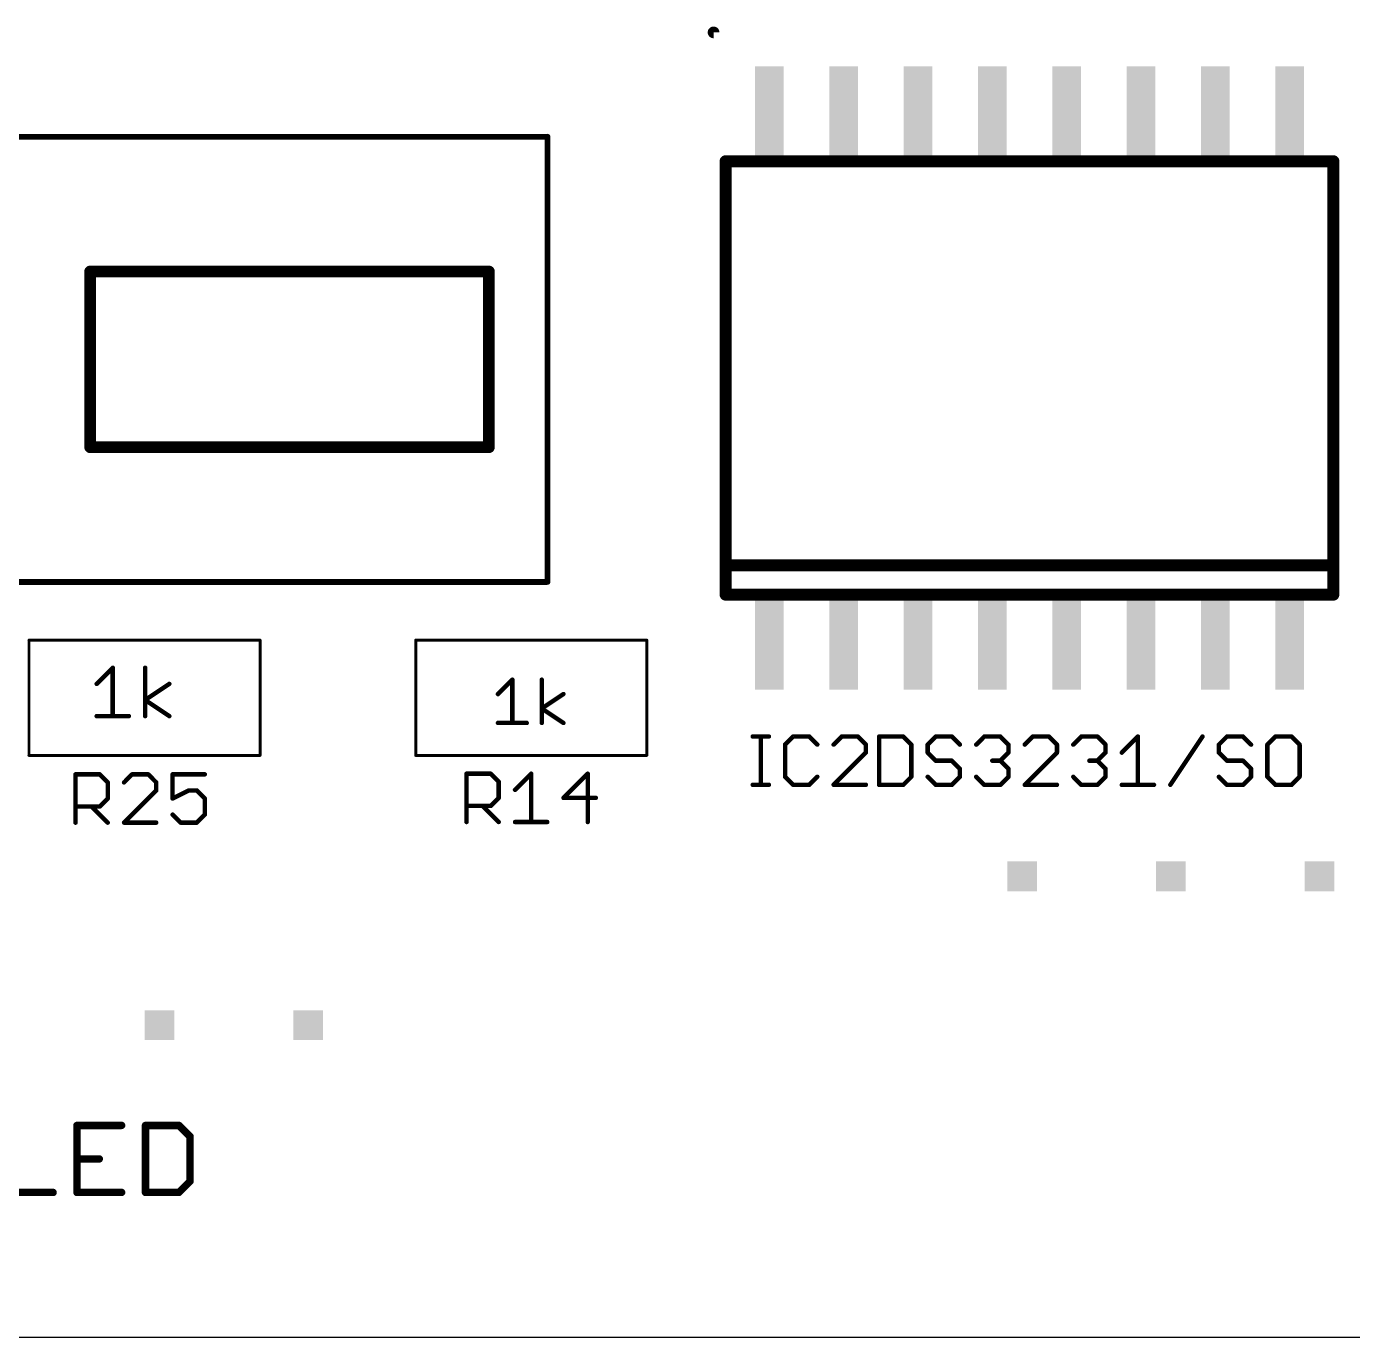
# Model space of a CAD drawing. Extents: x 2 to 123, y -4 to 52.
# Drawn here: x 25.16 to 47.81, y 0 to 22.38 of the extents above; entities that cross this region are included whole.
import ezdxf

# ---------------------------------------------------------------- set-up
doc = ezdxf.new("R2010")
doc.units = 0
doc.header["$MEASUREMENT"] = 0
doc.layers.get('0').update_dxf_attribs({"linetype": 'CONTINUOUS'})
for name, color, linetype in [('20', 53, 'CONTINUOUS'), ('25', 253, 'CONTINUOUS'), ('27', 253, 'CONTINUOUS'), ('39', 12, 'CONTINUOUS'), ('51', 253, 'CONTINUOUS')]:
    doc.layers.add(name, color=color, linetype=linetype)

# ---------------------------------------------------------------- blocks, each defined once
blk = doc.blocks.new('RECT')
blk.add_solid([(-0.5, -0.5), (0.5, -0.5), (-0.5, 0.5), (0.5, 0.5)])

msp = doc.modelspace()

# ---------------------------------------------------------------- linework, layer by layer
at = {"layer": '20'}
msp.add_line((65.024, 0), (3.302, 0), dxfattribs=at)
at = {"layer": '25'}
for points, const_width in [([(37.565, 10.261), (37.84, 10.261)], 0.0762), ([(37.703, 9.437), (37.703, 10.261)], 0.0762), ([(38.255, 10.261), (38.118, 10.123)], 0.0762), ([(38.53, 10.261), (38.255, 10.261)], 0.0762), ([(38.667, 10.123), (38.53, 10.261)], 0.0762), ([(39.084, 10.261), (38.947, 10.123)], 0.0762), ([(39.359, 10.261), (39.084, 10.261)], 0.0762), ([(39.496, 10.123), (39.359, 10.261)], 0.0762), ([(38.118, 10.123), (38.118, 9.574)], 0.0762), ([(38.947, 9.437), (39.496, 9.986)], 0.0762), ([(39.496, 9.986), (39.496, 10.123)], 0.0762), ([(26, 8.79), (26, 9.615)], 0.0762), ([(26, 9.615), (26.412, 9.615)], 0.0762), ([(26.412, 9.615), (26.55, 9.477)], 0.0762), ([(26.55, 9.477), (26.55, 9.202)], 0.0762), ([(26.966, 9.615), (26.829, 9.477)], 0.0762), ([(27.241, 9.615), (26.966, 9.615)], 0.0762), ([(27.378, 9.477), (27.241, 9.615)], 0.0762), ([(27.378, 9.34), (27.378, 9.477)], 0.0762), ([(28.207, 9.615), (27.657, 9.615)], 0.0762), ([(27.657, 9.615), (27.657, 9.202)], 0.0762), ([(32.677, 8.801), (32.677, 9.626)], 0.0762), ([(32.677, 9.626), (33.089, 9.626)], 0.0762), ([(33.089, 9.626), (33.227, 9.488)], 0.0762), ([(33.227, 9.488), (33.227, 9.213)], 0.0762), ([(33.506, 9.351), (33.781, 9.626)], 0.0762), ([(33.781, 9.626), (33.781, 8.801)], 0.0762), ([(34.747, 9.626), (34.334, 9.213)], 0.0762), ([(34.747, 8.801), (34.747, 9.626)], 0.0762), ([(38.118, 9.574), (38.255, 9.437)], 0.0762), ([(38.53, 9.437), (38.667, 9.574)], 0.0762), ([(26.829, 8.79), (27.378, 9.34)], 0.0762), ([(27.657, 9.202), (27.932, 9.34)], 0.0762), ([(27.932, 9.34), (28.07, 9.34)], 0.0762), ([(28.07, 9.34), (28.207, 9.202)], 0.0762), ([(37.565, 9.437), (37.84, 9.437)], 0.0762), ([(38.255, 9.437), (38.53, 9.437)], 0.0762), ([(39.496, 9.437), (38.947, 9.437)], 0.0762), ([(26.412, 9.065), (26, 9.065)], 0.0762), ([(26.275, 9.065), (26.55, 8.79)], 0.0762), ([(26.55, 9.202), (26.412, 9.065)], 0.0762), ([(28.207, 9.202), (28.207, 8.928)], 0.0762), ([(33.089, 9.076), (32.677, 9.076)], 0.0762), ([(32.952, 9.076), (33.227, 8.801)], 0.0762), ([(33.227, 9.213), (33.089, 9.076)], 0.0762), ([(34.334, 9.213), (34.884, 9.213)], 0.0762), ([(27.795, 8.79), (27.657, 8.928)], 0.0762), ([(28.207, 8.928), (28.07, 8.79)], 0.0762), ([(33.506, 8.801), (34.056, 8.801)], 0.0762), ([(27.378, 8.79), (26.829, 8.79)], 0.0762), ([(28.07, 8.79), (27.795, 8.79)], 0.0762), ([(26.787, 3.62), (26.024, 3.62)], 0.127), ([(26.024, 3.62), (26.024, 2.477)], 0.127), ([(27.194, 3.62), (27.194, 2.477)], 0.127), ([(27.766, 3.62), (27.194, 3.62)], 0.127), ([(27.956, 3.43), (27.766, 3.62)], 0.127), ([(27.956, 2.667), (27.956, 3.43)], 0.127), ([(26.024, 3.049), (26.406, 3.049)], 0.127), ([(27.766, 2.477), (27.956, 2.667)], 0.127), ([(24.855, 2.477), (25.617, 2.477)], 0.127), ([(26.024, 2.477), (26.787, 2.477)], 0.127), ([(27.194, 2.477), (27.766, 2.477)], 0.127)]:
    msp.add_lwpolyline(points, dxfattribs=dict(at, const_width=const_width))
for points, const_width in [([(37.565, 10.28, 1), (37.565, 10.242)], 0.0381), ([(37.722, 10.261, 1), (37.684, 10.261)], 0.0381), ([(37.84, 10.242, 1), (37.84, 10.28)], 0.0381), ([(38.255, 10.28, 1), (38.255, 10.242)], 0.0381), ([(38.269, 10.248, 1), (38.242, 10.274)], 0.0381), ([(38.544, 10.274, 1), (38.517, 10.248)], 0.0381), ([(38.53, 10.242, 1), (38.53, 10.28)], 0.0381), ([(39.084, 10.28, 1), (39.084, 10.242)], 0.0381), ([(39.097, 10.248, 1), (39.071, 10.274)], 0.0381), ([(39.372, 10.274, 1), (39.345, 10.248)], 0.0381), ([(39.359, 10.242, 1), (39.359, 10.28)], 0.0381), ([(38.137, 10.123, 1), (38.099, 10.123)], 0.0381), ([(38.104, 10.137, 1), (38.131, 10.11)], 0.0381), ([(38.654, 10.11, 1), (38.681, 10.137)], 0.0381), ([(38.933, 10.137, 1), (38.96, 10.11)], 0.0381), ([(39.515, 10.123, 1), (39.477, 10.123)], 0.0381), ([(39.477, 9.986, 1), (39.515, 9.986)], 0.0381), ([(39.483, 10.11, 1), (39.51, 10.137)], 0.0381), ([(39.51, 9.973, 1), (39.483, 10)], 0.0381), ([(26.019, 9.615, 1), (25.981, 9.615)], 0.0381), ([(26, 9.634, 1), (26, 9.596)], 0.0381), ([(26.426, 9.628, 1), (26.399, 9.601)], 0.0381), ([(26.412, 9.596, 1), (26.412, 9.634)], 0.0381), ([(26.569, 9.477, 1), (26.531, 9.477)], 0.0381), ([(26.966, 9.634, 1), (26.966, 9.596)], 0.0381), ([(26.98, 9.601, 1), (26.953, 9.628)], 0.0381), ([(27.254, 9.628, 1), (27.227, 9.601)], 0.0381), ([(27.241, 9.596, 1), (27.241, 9.634)], 0.0381), ([(27.397, 9.477, 1), (27.359, 9.477)], 0.0381), ([(27.657, 9.634, 1), (27.657, 9.596)], 0.0381), ([(27.676, 9.615, 1), (27.638, 9.615)], 0.0381), ([(28.207, 9.596, 1), (28.207, 9.634)], 0.0381), ([(32.696, 9.626, 1), (32.658, 9.626)], 0.0381), ([(32.677, 9.645, 1), (32.677, 9.607)], 0.0381), ([(33.103, 9.639, 1), (33.076, 9.612)], 0.0381), ([(33.089, 9.607, 1), (33.089, 9.645)], 0.0381), ([(33.246, 9.488, 1), (33.208, 9.488)], 0.0381), ([(33.213, 9.475, 1), (33.24, 9.502)], 0.0381), ([(33.8, 9.626, 1), (33.762, 9.626)], 0.0381), ([(33.794, 9.612, 1), (33.767, 9.639)], 0.0381), ([(34.766, 9.626, 1), (34.728, 9.626)], 0.0381), ([(34.76, 9.612, 1), (34.733, 9.639)], 0.0381), ([(38.131, 9.587, 1), (38.104, 9.56)], 0.0381), ([(38.099, 9.574, 1), (38.137, 9.574)], 0.0381), ([(38.681, 9.56, 1), (38.654, 9.587)], 0.0381), ([(26.536, 9.464, 1), (26.563, 9.491)], 0.0381), ([(26.815, 9.491, 1), (26.842, 9.464)], 0.0381), ([(27.359, 9.34, 1), (27.397, 9.34)], 0.0381), ([(27.365, 9.464, 1), (27.392, 9.491)], 0.0381), ([(27.392, 9.326, 1), (27.365, 9.353)], 0.0381), ([(27.932, 9.359, 1), (27.932, 9.321)], 0.0381), ([(27.941, 9.323, 1), (27.924, 9.357)], 0.0381), ([(28.083, 9.353, 1), (28.056, 9.326)], 0.0381), ([(28.07, 9.321, 1), (28.07, 9.359)], 0.0381), ([(33.492, 9.364, 1), (33.519, 9.337)], 0.0381), ([(37.565, 9.456, 1), (37.565, 9.417)], 0.0381), ([(37.684, 9.437, 1), (37.722, 9.437)], 0.0381), ([(37.84, 9.417, 1), (37.84, 9.456)], 0.0381), ([(38.255, 9.456, 1), (38.255, 9.417)], 0.0381), ([(38.242, 9.423, 1), (38.269, 9.45)], 0.0381), ([(38.517, 9.45, 1), (38.544, 9.423)], 0.0381), ([(38.53, 9.417, 1), (38.53, 9.456)], 0.0381), ([(38.947, 9.456, 1), (38.947, 9.417)], 0.0381), ([(38.933, 9.45, 1), (38.96, 9.423)], 0.0381), ([(39.496, 9.417, 1), (39.496, 9.456)], 0.0381), ([(26, 9.084, 1), (26, 9.046)], 0.0381), ([(26.288, 9.078, 1), (26.261, 9.052)], 0.0381), ([(26.399, 9.078, 1), (26.426, 9.052)], 0.0381), ([(26.412, 9.046, 1), (26.412, 9.084)], 0.0381), ([(26.531, 9.202, 1), (26.569, 9.202)], 0.0381), ([(26.563, 9.189, 1), (26.536, 9.216)], 0.0381), ([(27.649, 9.219, 1), (27.666, 9.185)], 0.0381), ([(27.638, 9.202, 1), (27.676, 9.202)], 0.0381), ([(28.226, 9.202, 1), (28.188, 9.202)], 0.0381), ([(28.194, 9.189, 1), (28.221, 9.216)], 0.0381), ([(32.677, 9.095, 1), (32.677, 9.057)], 0.0381), ([(32.965, 9.089, 1), (32.938, 9.062)], 0.0381), ([(33.076, 9.089, 1), (33.103, 9.062)], 0.0381), ([(33.089, 9.057, 1), (33.089, 9.095)], 0.0381), ([(33.208, 9.213, 1), (33.246, 9.213)], 0.0381), ([(33.24, 9.2, 1), (33.213, 9.227)], 0.0381), ([(34.334, 9.232, 1), (34.334, 9.194)], 0.0381), ([(34.321, 9.227, 1), (34.348, 9.2)], 0.0381), ([(34.884, 9.194, 1), (34.884, 9.232)], 0.0381), ([(27.671, 8.941, 1), (27.644, 8.914)], 0.0381), ([(28.188, 8.928, 1), (28.226, 8.928)], 0.0381), ([(28.221, 8.914, 1), (28.194, 8.941)], 0.0381), ([(33.213, 8.788, 1), (33.24, 8.815)], 0.0381), ([(33.506, 8.82, 1), (33.506, 8.782)], 0.0381), ([(34.056, 8.782, 1), (34.056, 8.82)], 0.0381), ([(25.981, 8.79, 1), (26.019, 8.79)], 0.0381), ([(26.536, 8.777, 1), (26.563, 8.804)], 0.0381), ([(26.829, 8.809, 1), (26.829, 8.771)], 0.0381), ([(26.815, 8.804, 1), (26.842, 8.777)], 0.0381), ([(27.378, 8.771, 1), (27.378, 8.809)], 0.0381), ([(27.795, 8.809, 1), (27.795, 8.771)], 0.0381), ([(27.781, 8.777, 1), (27.808, 8.804)], 0.0381), ([(28.056, 8.804, 1), (28.083, 8.777)], 0.0381), ([(28.07, 8.771, 1), (28.07, 8.809)], 0.0381), ([(32.658, 8.801, 1), (32.696, 8.801)], 0.0381), ([(33.762, 8.801, 1), (33.8, 8.801)], 0.0381), ([(34.728, 8.801, 1), (34.766, 8.801)], 0.0381), ([(26.024, 3.652, 1), (26.024, 3.589)], 0.0635), ([(26.056, 3.62, 1), (25.992, 3.62)], 0.0635), ([(26.787, 3.589, 1), (26.787, 3.652)], 0.0635), ([(27.225, 3.62, 1), (27.162, 3.62)], 0.0635), ([(27.194, 3.652, 1), (27.194, 3.589)], 0.0635), ([(27.788, 3.643, 1), (27.743, 3.598)], 0.0635), ([(27.766, 3.589, 1), (27.766, 3.652)], 0.0635), ([(27.988, 3.43, 1), (27.925, 3.43)], 0.0635), ([(27.934, 3.407, 1), (27.979, 3.452)], 0.0635), ([(26.024, 3.08, 1), (26.024, 3.017)], 0.0635), ([(26.406, 3.017, 1), (26.406, 3.08)], 0.0635), ([(27.979, 2.645, 1), (27.934, 2.69)], 0.0635), ([(25.617, 2.445, 1), (25.617, 2.508)], 0.0635), ([(26.024, 2.508, 1), (26.024, 2.445)], 0.0635), ([(25.992, 2.477, 1), (26.056, 2.477)], 0.0635), ([(26.787, 2.445, 1), (26.787, 2.508)], 0.0635), ([(27.194, 2.508, 1), (27.194, 2.445)], 0.0635), ([(27.162, 2.477, 1), (27.225, 2.477)], 0.0635), ([(27.743, 2.499, 1), (27.788, 2.454)], 0.0635), ([(27.766, 2.445, 1), (27.766, 2.508)], 0.0635), ([(27.925, 2.667, 1), (27.988, 2.667)], 0.0635)]:
    msp.add_lwpolyline(points, format="xyb", dxfattribs=dict(at, const_width=const_width))
at = {"layer": '27', "const_width": 0.0762}
for points in [[(26.361, 11.159), (26.635, 11.434)], [(26.635, 11.434), (26.635, 10.609)], [(27.189, 10.609), (27.189, 11.434)], [(27.189, 10.884), (27.602, 11.159)], [(33.214, 10.985), (33.46, 11.231)], [(33.46, 11.231), (33.46, 10.493)], [(33.962, 10.493), (33.962, 11.231)], [(27.602, 10.609), (27.189, 10.884)], [(33.962, 10.739), (34.331, 10.985)], [(26.361, 10.609), (26.91, 10.609)], [(34.331, 10.493), (33.962, 10.739)], [(33.214, 10.493), (33.705, 10.493)], [(39.724, 10.26), (39.724, 9.435)], [(40.136, 10.26), (39.724, 10.26)], [(40.274, 10.122), (40.136, 10.26)], [(40.69, 10.26), (40.553, 10.122)], [(40.965, 10.26), (40.69, 10.26)], [(41.102, 10.122), (40.965, 10.26)], [(41.382, 10.122), (41.519, 10.26)], [(41.519, 10.26), (41.794, 10.26)], [(41.794, 10.26), (41.931, 10.122)], [(42.348, 10.26), (42.21, 10.122)], [(42.623, 10.26), (42.348, 10.26)], [(42.76, 10.122), (42.623, 10.26)], [(43.039, 10.122), (43.176, 10.26)], [(43.176, 10.26), (43.451, 10.26)], [(43.451, 10.26), (43.589, 10.122)], [(43.868, 9.985), (44.142, 10.26)], [(44.142, 10.26), (44.142, 9.435)], [(44.696, 9.435), (45.246, 10.26)], [(45.663, 10.26), (45.525, 10.122)], [(45.937, 10.26), (45.663, 10.26)], [(46.075, 10.122), (45.937, 10.26)], [(46.491, 10.26), (46.354, 10.122)], [(46.766, 10.26), (46.491, 10.26)], [(46.904, 10.122), (46.766, 10.26)], [(40.274, 9.573), (40.274, 10.122)], [(40.553, 10.122), (40.553, 9.985)], [(40.553, 9.985), (40.69, 9.848)], [(41.931, 9.985), (41.794, 9.848)], [(41.931, 10.122), (41.931, 9.985)], [(42.21, 9.435), (42.76, 9.985)], [(42.76, 9.985), (42.76, 10.122)], [(43.589, 9.985), (43.451, 9.848)], [(43.589, 10.122), (43.589, 9.985)], [(45.525, 10.122), (45.525, 9.985)], [(45.525, 9.985), (45.663, 9.848)], [(46.354, 10.122), (46.354, 9.573)], [(46.904, 9.573), (46.904, 10.122)], [(40.69, 9.848), (40.965, 9.848)], [(40.965, 9.848), (41.102, 9.71)], [(41.102, 9.71), (41.102, 9.573)], [(41.794, 9.848), (41.656, 9.848)], [(41.794, 9.848), (41.931, 9.71)], [(41.931, 9.71), (41.931, 9.573)], [(43.451, 9.848), (43.314, 9.848)], [(43.451, 9.848), (43.589, 9.71)], [(43.589, 9.71), (43.589, 9.573)], [(45.663, 9.848), (45.937, 9.848)], [(45.937, 9.848), (46.075, 9.71)], [(46.075, 9.71), (46.075, 9.573)], [(40.136, 9.435), (40.274, 9.573)], [(40.69, 9.435), (40.553, 9.573)], [(41.102, 9.573), (40.965, 9.435)], [(41.519, 9.435), (41.382, 9.573)], [(41.931, 9.573), (41.794, 9.435)], [(43.176, 9.435), (43.039, 9.573)], [(43.589, 9.573), (43.451, 9.435)], [(45.663, 9.435), (45.525, 9.573)], [(46.075, 9.573), (45.937, 9.435)], [(46.354, 9.573), (46.491, 9.435)], [(46.766, 9.435), (46.904, 9.573)], [(39.724, 9.435), (40.136, 9.435)], [(40.965, 9.435), (40.69, 9.435)], [(41.794, 9.435), (41.519, 9.435)], [(42.76, 9.435), (42.21, 9.435)], [(43.451, 9.435), (43.176, 9.435)], [(43.868, 9.435), (44.417, 9.435)], [(45.937, 9.435), (45.663, 9.435)], [(46.491, 9.435), (46.766, 9.435)]]:
    msp.add_lwpolyline(points, dxfattribs=at)
at = {"layer": '27', "const_width": 0.0381}
for points in [[(26.655, 11.434, 1), (26.616, 11.434)], [(26.649, 11.42, 1), (26.622, 11.447)], [(27.208, 11.434, 1), (27.17, 11.434)], [(26.347, 11.172, 1), (26.374, 11.146)], [(27.612, 11.143, 1), (27.591, 11.175)], [(33.479, 11.231, 1), (33.441, 11.231)], [(33.473, 11.217, 1), (33.446, 11.244)], [(33.981, 11.231, 1), (33.943, 11.231)], [(27.2, 10.9, 1), (27.179, 10.868)], [(27.179, 10.9, 1), (27.2, 10.868)], [(33.2, 10.998, 1), (33.227, 10.971)], [(34.342, 10.969, 1), (34.32, 11.001)], [(26.361, 10.628, 1), (26.361, 10.59)], [(26.91, 10.59, 1), (26.91, 10.628)], [(27.591, 10.593, 1), (27.612, 10.625)], [(33.973, 10.755, 1), (33.952, 10.723)], [(33.952, 10.755, 1), (33.973, 10.723)], [(26.616, 10.609, 1), (26.655, 10.609)], [(27.17, 10.609, 1), (27.208, 10.609)], [(33.214, 10.512, 1), (33.214, 10.474)], [(33.441, 10.493, 1), (33.479, 10.493)], [(33.705, 10.474, 1), (33.705, 10.512)], [(33.943, 10.493, 1), (33.981, 10.493)], [(34.32, 10.477, 1), (34.342, 10.509)], [(39.743, 10.26, 1), (39.705, 10.26)], [(39.724, 10.279, 1), (39.724, 10.241)], [(40.15, 10.273, 1), (40.123, 10.246)], [(40.136, 10.241, 1), (40.136, 10.279)], [(40.69, 10.279, 1), (40.69, 10.241)], [(40.704, 10.246, 1), (40.677, 10.273)], [(40.979, 10.273, 1), (40.952, 10.246)], [(40.965, 10.241, 1), (40.965, 10.279)], [(41.519, 10.279, 1), (41.519, 10.241)], [(41.532, 10.246, 1), (41.505, 10.273)], [(41.807, 10.273, 1), (41.78, 10.246)], [(41.794, 10.241, 1), (41.794, 10.279)], [(42.348, 10.279, 1), (42.348, 10.241)], [(42.361, 10.246, 1), (42.334, 10.273)], [(42.636, 10.273, 1), (42.609, 10.246)], [(42.623, 10.241, 1), (42.623, 10.279)], [(43.176, 10.279, 1), (43.176, 10.241)], [(43.19, 10.246, 1), (43.163, 10.273)], [(43.465, 10.273, 1), (43.438, 10.246)], [(43.451, 10.241, 1), (43.451, 10.279)], [(44.162, 10.26, 1), (44.123, 10.26)], [(44.156, 10.246, 1), (44.129, 10.273)], [(45.262, 10.249, 1), (45.23, 10.27)], [(45.663, 10.279, 1), (45.663, 10.241)], [(45.676, 10.246, 1), (45.649, 10.273)], [(45.951, 10.273, 1), (45.924, 10.246)], [(45.937, 10.241, 1), (45.937, 10.279)], [(46.491, 10.279, 1), (46.491, 10.241)], [(46.505, 10.246, 1), (46.478, 10.273)], [(46.779, 10.273, 1), (46.753, 10.246)], [(46.766, 10.241, 1), (46.766, 10.279)], [(40.293, 10.122, 1), (40.255, 10.122)], [(40.26, 10.109, 1), (40.287, 10.136)], [(40.572, 10.122, 1), (40.534, 10.122)], [(40.539, 10.136, 1), (40.566, 10.109)], [(40.566, 9.998, 1), (40.539, 9.972)], [(40.534, 9.985, 1), (40.572, 9.985)], [(41.089, 10.109, 1), (41.116, 10.136)], [(41.368, 10.136, 1), (41.395, 10.109)], [(41.95, 10.122, 1), (41.912, 10.122)], [(41.912, 9.985, 1), (41.95, 9.985)], [(41.918, 10.109, 1), (41.945, 10.136)], [(41.945, 9.972, 1), (41.918, 9.998)], [(42.197, 10.136, 1), (42.224, 10.109)], [(42.779, 10.122, 1), (42.741, 10.122)], [(42.741, 9.985, 1), (42.779, 9.985)], [(42.746, 10.109, 1), (42.773, 10.136)], [(42.773, 9.972, 1), (42.746, 9.998)], [(43.026, 10.136, 1), (43.052, 10.109)], [(43.608, 10.122, 1), (43.57, 10.122)], [(43.57, 9.985, 1), (43.608, 9.985)], [(43.575, 10.109, 1), (43.602, 10.136)], [(43.602, 9.972, 1), (43.575, 9.998)], [(43.854, 9.998, 1), (43.881, 9.972)], [(45.544, 10.122, 1), (45.506, 10.122)], [(45.512, 10.136, 1), (45.539, 10.109)], [(45.539, 9.998, 1), (45.512, 9.972)], [(45.506, 9.985, 1), (45.544, 9.985)], [(46.061, 10.109, 1), (46.088, 10.136)], [(46.373, 10.122, 1), (46.335, 10.122)], [(46.34, 10.136, 1), (46.367, 10.109)], [(46.922, 10.122, 1), (46.884, 10.122)], [(46.89, 10.109, 1), (46.917, 10.136)], [(40.69, 9.867, 1), (40.69, 9.829)], [(40.677, 9.834, 1), (40.704, 9.861)], [(40.979, 9.861, 1), (40.952, 9.834)], [(40.965, 9.829, 1), (40.965, 9.867)], [(41.122, 9.71, 1), (41.084, 9.71)], [(41.089, 9.697, 1), (41.116, 9.724)], [(41.656, 9.867, 1), (41.656, 9.829)], [(41.807, 9.861, 1), (41.78, 9.834)], [(41.78, 9.861, 1), (41.807, 9.834)], [(41.794, 9.829, 1), (41.794, 9.867)], [(41.95, 9.71, 1), (41.912, 9.71)], [(41.918, 9.697, 1), (41.945, 9.724)], [(43.314, 9.867, 1), (43.314, 9.829)], [(43.465, 9.861, 1), (43.438, 9.834)], [(43.438, 9.861, 1), (43.465, 9.834)], [(43.451, 9.829, 1), (43.451, 9.867)], [(43.608, 9.71, 1), (43.57, 9.71)], [(43.575, 9.697, 1), (43.602, 9.724)], [(45.663, 9.867, 1), (45.663, 9.829)], [(45.649, 9.834, 1), (45.676, 9.861)], [(45.951, 9.861, 1), (45.924, 9.834)], [(45.937, 9.829, 1), (45.937, 9.867)], [(46.094, 9.71, 1), (46.056, 9.71)], [(46.061, 9.697, 1), (46.088, 9.724)], [(40.255, 9.573, 1), (40.293, 9.573)], [(40.287, 9.559, 1), (40.26, 9.586)], [(40.566, 9.586, 1), (40.539, 9.559)], [(41.084, 9.573, 1), (41.122, 9.573)], [(41.116, 9.559, 1), (41.089, 9.586)], [(41.395, 9.586, 1), (41.368, 9.559)], [(41.912, 9.573, 1), (41.95, 9.573)], [(41.945, 9.559, 1), (41.918, 9.586)], [(43.052, 9.586, 1), (43.026, 9.559)], [(43.57, 9.573, 1), (43.608, 9.573)], [(43.602, 9.559, 1), (43.575, 9.586)], [(45.539, 9.586, 1), (45.512, 9.559)], [(46.056, 9.573, 1), (46.094, 9.573)], [(46.088, 9.559, 1), (46.061, 9.586)], [(46.367, 9.586, 1), (46.34, 9.559)], [(46.335, 9.573, 1), (46.373, 9.573)], [(46.884, 9.573, 1), (46.922, 9.573)], [(46.917, 9.559, 1), (46.89, 9.586)], [(39.724, 9.454, 1), (39.724, 9.416)], [(39.705, 9.435, 1), (39.743, 9.435)], [(40.123, 9.449, 1), (40.15, 9.422)], [(40.136, 9.416, 1), (40.136, 9.454)], [(40.69, 9.454, 1), (40.69, 9.416)], [(40.677, 9.422, 1), (40.704, 9.449)], [(40.952, 9.449, 1), (40.979, 9.422)], [(40.965, 9.416, 1), (40.965, 9.454)], [(41.519, 9.454, 1), (41.519, 9.416)], [(41.505, 9.422, 1), (41.532, 9.449)], [(41.78, 9.449, 1), (41.807, 9.422)], [(41.794, 9.416, 1), (41.794, 9.454)], [(42.21, 9.454, 1), (42.21, 9.416)], [(42.197, 9.449, 1), (42.224, 9.422)], [(42.76, 9.416, 1), (42.76, 9.454)], [(43.176, 9.454, 1), (43.176, 9.416)], [(43.163, 9.422, 1), (43.19, 9.449)], [(43.438, 9.449, 1), (43.465, 9.422)], [(43.451, 9.416, 1), (43.451, 9.454)], [(43.868, 9.454, 1), (43.868, 9.416)], [(44.123, 9.435, 1), (44.162, 9.435)], [(44.417, 9.416, 1), (44.417, 9.454)], [(44.681, 9.446, 1), (44.712, 9.425)], [(45.663, 9.454, 1), (45.663, 9.416)], [(45.649, 9.422, 1), (45.676, 9.449)], [(45.924, 9.449, 1), (45.951, 9.422)], [(45.937, 9.416, 1), (45.937, 9.454)], [(46.491, 9.454, 1), (46.491, 9.416)], [(46.478, 9.422, 1), (46.505, 9.449)], [(46.753, 9.449, 1), (46.779, 9.422)], [(46.766, 9.416, 1), (46.766, 9.454)]]:
    msp.add_lwpolyline(points, format="xyb", dxfattribs=at)
at = {"layer": '39'}
for points, const_width in [([(36.896, 22.333, 1), (36.896, 22.233)], 0.0999), ([(36.946, 22.283, 1), (36.846, 22.283)], 0.0999), ([(25.205, 11.918, 1), (25.205, 11.892)], 0.0254), ([(25.218, 11.905, 1), (25.192, 11.905)], 0.0254), ([(29.164, 11.905, 1), (29.138, 11.905)], 0.0254), ([(29.151, 11.892, 1), (29.151, 11.918)], 0.0254), ([(31.809, 11.918, 1), (31.809, 11.892)], 0.0254), ([(31.822, 11.905, 1), (31.796, 11.905)], 0.0254), ([(35.768, 11.905, 1), (35.742, 11.905)], 0.0254), ([(35.755, 11.892, 1), (35.755, 11.918)], 0.0254), ([(25.205, 9.952, 1), (25.205, 9.926)], 0.0254), ([(29.151, 9.926, 1), (29.151, 9.952)], 0.0254), ([(31.809, 9.952, 1), (31.809, 9.926)], 0.0254), ([(35.755, 9.926, 1), (35.755, 9.952)], 0.0254), ([(25.192, 9.939, 1), (25.218, 9.939)], 0.0254), ([(29.138, 9.939, 1), (29.164, 9.939)], 0.0254), ([(31.796, 9.939, 1), (31.822, 9.939)], 0.0254), ([(35.742, 9.939, 1), (35.768, 9.939)], 0.0254)]:
    msp.add_lwpolyline(points, format="xyb", dxfattribs=dict(at, const_width=const_width))
at = {"layer": '39', "const_width": 0.0508}
for points in [[(25.205, 11.905), (29.151, 11.905)], [(25.205, 9.939), (25.205, 11.905)], [(29.151, 11.905), (29.151, 9.939)], [(31.809, 11.905), (35.755, 11.905)], [(31.809, 9.939), (31.809, 11.905)], [(35.755, 11.905), (35.755, 9.939)], [(29.151, 9.939), (25.205, 9.939)], [(35.755, 9.939), (31.809, 9.939)]]:
    msp.add_lwpolyline(points, dxfattribs=at)
at = {"layer": '51'}
for points, const_width in [([(24.755, 20.5), (34.059, 20.5)], 0.1), ([(34.059, 20.5), (34.059, 12.9)], 0.1), ([(37.101, 13.183), (37.101, 20.083)], 0.203), ([(37.101, 20.083), (47.481, 20.083)], 0.203), ([(47.481, 20.083), (47.481, 13.183)], 0.203), ([(26.25, 15.2), (26.25, 18.201)], 0.2), ([(26.25, 18.201), (33.059, 18.201)], 0.2), ([(33.059, 18.201), (33.059, 15.2)], 0.2), ([(33.059, 15.2), (26.25, 15.2)], 0.2), ([(37.101, 12.683), (37.101, 13.183)], 0.203), ([(47.481, 13.183), (37.101, 13.183)], 0.203), ([(47.481, 13.183), (47.481, 12.683)], 0.203), ([(34.059, 12.9), (24.755, 12.9)], 0.1), ([(47.481, 12.683), (37.101, 12.683)], 0.203)]:
    msp.add_lwpolyline(points, dxfattribs=dict(at, const_width=const_width))
for points, const_width in [([(34.084, 20.5, 1), (34.035, 20.5)], 0.05), ([(34.059, 20.476, 1), (34.059, 20.526)], 0.05), ([(37.152, 20.083, 1), (37.05, 20.083)], 0.102), ([(37.101, 20.134, 1), (37.101, 20.032)], 0.102), ([(47.532, 20.083, 1), (47.43, 20.083)], 0.102), ([(47.481, 20.032, 1), (47.481, 20.134)], 0.102), ([(26.299, 18.201, 1), (26.2, 18.201)], 0.1), ([(26.25, 18.25, 1), (26.25, 18.151)], 0.1), ([(33.109, 18.201, 1), (33.01, 18.201)], 0.1), ([(33.059, 18.151, 1), (33.059, 18.25)], 0.1), ([(26.25, 15.251, 1), (26.25, 15.15)], 0.1), ([(26.2, 15.2, 1), (26.299, 15.2)], 0.1), ([(33.01, 15.2, 1), (33.109, 15.2)], 0.1), ([(33.059, 15.15, 1), (33.059, 15.251)], 0.1), ([(37.152, 13.183, 1), (37.05, 13.183)], 0.102), ([(37.101, 13.234, 1), (37.101, 13.132)], 0.102), ([(37.05, 13.183, 1), (37.152, 13.183)], 0.102), ([(47.532, 13.183, 1), (47.43, 13.183)], 0.102), ([(47.43, 13.183, 1), (47.532, 13.183)], 0.102), ([(47.481, 13.132, 1), (47.481, 13.234)], 0.102), ([(34.035, 12.9, 1), (34.084, 12.9)], 0.05), ([(34.059, 12.876, 1), (34.059, 12.925)], 0.05), ([(37.101, 12.734, 1), (37.101, 12.632)], 0.102), ([(37.05, 12.683, 1), (37.152, 12.683)], 0.102), ([(47.43, 12.683, 1), (47.532, 12.683)], 0.102), ([(47.481, 12.632, 1), (47.481, 12.734)], 0.102)]:
    msp.add_lwpolyline(points, format="xyb", dxfattribs=dict(at, const_width=const_width))

# ---------------------------------------------------------------- block references
for p, xscale, yscale in [((37.846, 20.943), 0.4902, 1.5199), ((39.116, 20.943), 0.4902, 1.5199), ((40.386, 20.943), 0.4902, 1.5199), ((41.656, 20.943), 0.4902, 1.5199), ((42.926, 20.943), 0.4902, 1.5199), ((44.196, 20.943), 0.4902, 1.5199), ((45.466, 20.943), 0.4902, 1.5199), ((46.736, 20.943), 0.4902, 1.5199), ((37.846, 11.823), 0.4902, 1.5199), ((39.116, 11.823), 0.4902, 1.5199), ((40.386, 11.823), 0.4902, 1.5199), ((41.656, 11.823), 0.4902, 1.5199), ((42.926, 11.823), 0.4902, 1.5199), ((44.196, 11.823), 0.4902, 1.5199), ((45.466, 11.823), 0.4902, 1.5199), ((46.736, 11.823), 0.4902, 1.5199), ((42.164, 7.874), 0.508, 0.508), ((44.704, 7.874), 0.508, 0.508), ((47.244, 7.874), 0.508, 0.508), ((27.432, 5.334), 0.508, 0.508), ((29.972, 5.334), 0.508, 0.508)]:
    msp.add_blockref('RECT', p, dxfattribs=dict(at, xscale=xscale, yscale=yscale))

doc.saveas('drawing.dxf')
